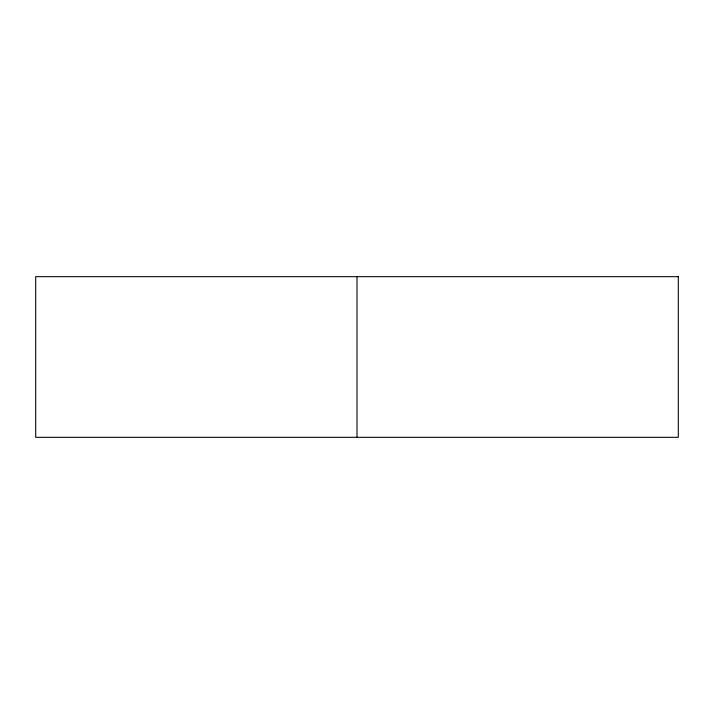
<?xml version="1.0" encoding="UTF-8"?>
<svg xmlns="http://www.w3.org/2000/svg" width="714" height="714" viewBox="0 0 714 714"><rect width="100%" height="100%" fill="white"/><g stroke="black" fill="none" stroke-linecap="round" stroke-linejoin="round"><path stroke-width="1.07" d="M357 276.675L357 437.325M678.3 276.675L35.7 276.675L35.7 437.325L678.3 437.325L678.3 276.675"/></g></svg>
